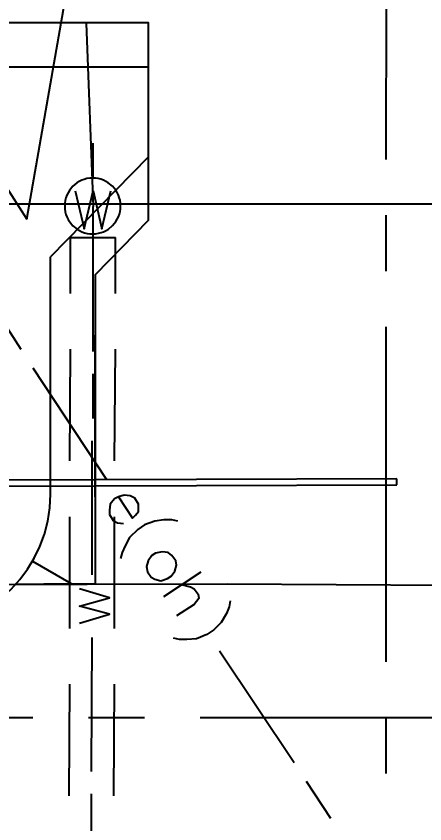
# Model space of a CAD drawing. Header units: feet. Extents: x 0 to 650, y -1 to 437.
# Drawn here: x 315.29 to 333.58, y 266.82 to 302.98 of the extents above; entities that cross this region are included whole.
import ezdxf
from ezdxf import colors
from ezdxf.entities.mleader import LeaderData, LeaderLine
from ezdxf.math import Vec2, Vec3

# ---------------------------------------------------------------- set-up
doc = ezdxf.new("R2010")
doc.units = ezdxf.units.FT
for name, color, linetype in [('AGUA', 5, 'CONTINUOUS'), ('AGUA_ABANDONADO', 8, 'CONTINUOUS'), ('ANOTACION', 8, 'CONTINUOUS'), ('EJE_VIA', 7, 'CONTINUOUS'), ('ELECTRICO_AEREO_ABANDONADO', 8, 'CONTINUOUS'), ('ESTRUCTURAS', 7, 'CONTINUOUS'), ('METRO_RW', 140, 'CONTINUOUS'), ('TOPO', 8, 'CONTINUOUS')]:
    doc.layers.add(name, color=color, linetype=linetype)

msp = doc.modelspace()

# ---------------------------------------------------------------- linework, layer by layer
at = {"layer": 'AGUA'}
for p, q in [((319.7, 283.067), (319.733, 288.067)), ((319.7, 275.567), (319.7, 280.567))]:
    msp.add_line(p, q, dxfattribs=at)
at = {"layer": 'AGUA_ABANDONADO'}
for p, q in [((318.433, 302.667), (318.733, 294.467)), ((318.733, 295.733), (318.733, 297.3)), ((318.733, 287.967), (318.733, 294.467)), ((317.733, 290.567), (317.733, 293.067)), ((317.733, 293.067), (319.733, 293.067)), ((319.733, 290.567), (319.733, 293.067)), ((317.7, 283.067), (317.733, 288.067)), ((318.733, 284.967), (318.733, 286.967)), ((318.7, 277.967), (318.7, 283.967)), ((317.7, 275.567), (317.7, 280.567)), ((318.667, 269.167), (318.7, 275.167)), ((317.667, 268.067), (317.7, 273.067)), ((319.667, 268.067), (319.7, 273.067)), ((318.667, 266.167), (318.667, 268.167))]:
    msp.add_line(p, q, dxfattribs=at)
for points in [[(319.967, 294.487), (319.96, 294.615), (319.941, 294.739), (319.909, 294.858), (319.867, 294.973), (319.814, 295.082), (319.751, 295.185), (319.598, 295.37), (319.413, 295.522), (319.309, 295.584), (319.2, 295.637), (319.085, 295.678), (318.965, 295.709), (318.841, 295.727), (318.713, 295.733), (318.585, 295.727), (318.461, 295.707), (318.342, 295.676), (318.227, 295.634), (318.118, 295.581), (318.015, 295.518), (317.83, 295.365), (317.678, 295.179), (317.616, 295.076), (317.563, 294.967), (317.522, 294.852), (317.491, 294.732), (317.473, 294.608), (317.467, 294.48), (317.473, 294.352), (317.493, 294.228), (317.524, 294.108), (317.566, 293.993), (317.619, 293.884), (317.682, 293.781), (317.835, 293.597), (318.021, 293.445), (318.124, 293.382), (318.233, 293.33), (318.348, 293.288), (318.468, 293.258), (318.592, 293.239), (318.72, 293.233), (318.848, 293.24), (318.972, 293.259), (319.092, 293.291), (319.207, 293.333), (319.316, 293.386), (319.419, 293.449), (319.603, 293.602), (319.755, 293.787), (319.818, 293.891), (319.87, 294), (319.912, 294.115), (319.942, 294.235), (319.961, 294.359), (319.967, 294.487)], [(317.933, 295.167), (318.333, 293.467), (318.733, 295.167), (319.133, 293.467), (319.533, 295.167)], [(318.133, 275.8), (319.467, 276.2), (318.133, 276.567), (319.467, 276.933), (318.133, 277.333)]]:
    msp.add_lwpolyline(points, dxfattribs=at)
at = {"layer": 'EJE_VIA'}
for p, q in [((331.867, 314.567), (331.833, 296.567)), ((321.2, 300.7), (296.567, 300.7)), ((321.2, 296.667), (316.833, 292.2)), ((331.833, 294.067), (331.833, 291.567)), ((316.833, 281.567), (316.833, 292.2)), ((331.833, 289.067), (331.833, 274.067)), ((318.833, 281.467), (318.833, 288.7)), ((317.767, 277.567), (316.033, 278.567)), ((317.767, 277.567), (315.3, 277.533)), ((331.833, 271.567), (331.833, 269.067))]:
    msp.add_line(p, q, dxfattribs=at)
for points in [[(296.333, 302.7), (321.2, 302.7), (321.2, 293.833), (318.833, 291.4), (318.833, 277.567), (315.3, 277.533)], [(310.818, 275.567), (311.433, 275.598), (312.03, 275.689), (312.606, 275.837), (313.159, 276.039), (313.684, 276.293), (314.18, 276.594), (314.643, 276.94), (315.07, 277.328), (315.458, 277.755), (315.805, 278.218), (316.106, 278.713), (316.359, 279.239), (316.562, 279.791), (316.71, 280.367), (316.802, 280.964), (316.833, 281.579)]]:
    msp.add_lwpolyline(points, dxfattribs=at)
at = {"layer": 'ELECTRICO_AEREO_ABANDONADO'}
for p, q in [((314.4, 289.767), (315.5, 288.067)), ((316.033, 287.233), (319.333, 282.233)), ((321.9, 277), (323.567, 278.1)), ((324.4, 274.567), (327.733, 269.567)), ((328.267, 268.733), (329.367, 267.067))]:
    msp.add_line(p, q, dxfattribs=at)
for points in [[(319.867, 281.467), (320.5, 280.5), (320.633, 280.633), (320.767, 280.8), (320.767, 280.933), (320.767, 281.133), (320.6, 281.4), (320.4, 281.5), (320.133, 281.533), (319.867, 281.467), (319.7, 281.367), (319.5, 281.133), (319.467, 280.867), (319.467, 280.667), (319.633, 280.4), (319.833, 280.3), (320.1, 280.267)], [(322.533, 280.367), (322.267, 280.433), (321.9, 280.433), (321.5, 280.367), (321.033, 280.2), (320.733, 280), (320.367, 279.633), (320.167, 279.267), (320.033, 278.967), (319.967, 278.7)], [(322.267, 278.833), (322.1, 278.967), (321.833, 279), (321.533, 278.933), (321.367, 278.833), (321.2, 278.6), (321.133, 278.333), (321.167, 278.1), (321.333, 277.867), (321.5, 277.767), (321.767, 277.7), (322.067, 277.8), (322.233, 277.9), (322.4, 278.133), (322.467, 278.4), (322.433, 278.6), (322.267, 278.833)], [(322.7, 277.533), (323.1, 277.433), (323.267, 277.333), (323.433, 277.1), (323.467, 276.9), (323.267, 276.633), (322.467, 276.133)], [(324.867, 276.8), (324.833, 276.533), (324.7, 276.233), (324.467, 275.833), (324.133, 275.5), (323.833, 275.3), (323.367, 275.1), (322.933, 275.067), (322.6, 275.067), (322.333, 275.133)]]:
    msp.add_lwpolyline(points, dxfattribs=at)
at = {"layer": 'ESTRUCTURAS'}
for p, q in [((332.333, 282.267), (311.3, 282.2)), ((332.333, 282), (332.333, 282.267)), ((311.3, 281.933), (332.333, 282))]:
    msp.add_line(p, q, dxfattribs=at)
at = {"layer": 'METRO_RW'}
for p, q in [((331.867, 314.567), (331.833, 296.567)), ((332.8, 294.567), (131.867, 294.5)), ((531.467, 294.667), (332.8, 294.567)), ((331.833, 294.067), (331.833, 291.567)), ((331.833, 289.067), (331.833, 274.067)), ((316.033, 271.567), (301.033, 271.567)), ((321.033, 271.567), (318.533, 271.567)), ((331.833, 271.567), (323.533, 271.567)), ((331.833, 271.567), (331.833, 269.067)), ((344.833, 271.567), (331.833, 271.567))]:
    msp.add_line(p, q, dxfattribs=at)
at = {"layer": 'TOPO'}
msp.add_line((324.733, 277.567), (335.867, 277.5), dxfattribs=at)
msp.add_lwpolyline([(310.433, 278.7), (312.2, 277.533), (324.733, 277.567)], dxfattribs=at)

# ---------------------------------------------------------------- leaders
at = {"layer": 'ANOTACION'}
ml = msp.add_multileader_mtext('Standard', dxfattribs=at)
ml.set_content('EX. 1-2" WATER LINE IN 12"')
ml.set_leader_properties(linetype='ByLayer')
ml.build(insert=Vec2(0, 0))
ctx = ml.context
ctx.base_point, ctx.char_height = Vec3(277.033, 351.205), 1.99089
notes = []
notes.append((ctx, [(0, (1, 1, 0), (325.839, 351.205), (-1, 0), 8, [(0, [(279.033, 351.2), (315.767, 293.9)], 0, [])])]))
ctx.mtext.insert = Vec3(279.033, 352.2)
for ctx, leaders in notes:
    for number, flags, end, landing, length, lines in leaders:
        leader = LeaderData()
        leader.index, (leader.has_last_leader_line, leader.has_dogleg_vector, leader.attachment_direction) = number, flags
        leader.last_leader_point, leader.dogleg_vector, leader.dogleg_length = Vec3(end), Vec3(landing), length
        for number, points, colour, breaks in lines:
            line = LeaderLine()
            line.index, line.vertices, line.color, line.breaks = number, Vec3.list(points), colors.encode_raw_color(colour), breaks
            leader.lines.append(line)
        ctx.leaders.append(leader)

doc.saveas('drawing.dxf')
